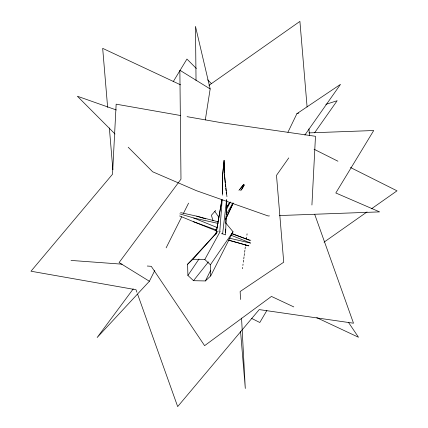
<?xml version="1.0" encoding="UTF-8"?>
<svg xmlns="http://www.w3.org/2000/svg" width="428" height="428" viewBox="0 0 428 428"><rect width="100%" height="100%" fill="white"/><g stroke="black" fill="none" stroke-linecap="round" stroke-linejoin="round"><path stroke-width="0.64" d="M222.426 195.136L222.48 176.459L224.079 160.27L224.609 176.561L226.942 196.682M222.367 193.686L222.442 177.031L224.079 160.281L224.454 172.596M225.551 234.929L226.797 200.641M225.379 232.404L225.524 229.087M225.781 223.116L226.064 216.482M226.209 213.165L226.551 205.199M226.637 203.209L226.722 201.219M311.921 205.012L315.479 136.297L221.196 122.681L187.057 116.667M219.773 231.623L222.175 199.785M224.962 234.71L222.63 233.827L226.637 199.336M242.446 268.72L242.617 267.404M242.879 265.424L243.056 264.108M243.318 262.134L243.58 260.16M243.757 258.844L244.019 256.87M244.19 255.553L244.452 253.579M244.629 252.263L244.891 250.289M245.067 248.973L245.33 246.999M245.501 245.683L245.677 244.361M246.464 238.439L246.64 237.123M246.903 235.149L247.074 233.832M205.312 119.915L210.164 88.944L195.478 26.37L196.035 80.496M216.135 233.597L221.87 199.726M215.83 234.389L221.881 200.304M225.668 219.216L233.137 203.065M225.647 219.254L232.971 203.803M287.916 132.252L296.904 113.677L340.495 84.359L304.854 135.039M216.29 233.255L187.608 264.269L187.903 275.434L193.504 280.693L205.381 280.945L210.704 270.25M133.247 288.889L97.14 337.537L149.388 281.255L154.77 270.523M166.139 247.86L181.697 216.852M183.494 213.272L188.577 203.134M205.381 280.945L210.715 275.916L233.019 231.773L225.824 223.025M226.15 210.116L230.36 201.984M187.608 264.269L192.942 259.245L204.814 259.491L220.131 231.569M244.121 185.297L241.51 189.77M226.155 214.808L232.912 202.904M244.399 184.693L240.713 190.776M266.874 310.498L259.801 322.503L251.445 318.314M173.163 81.764L186.945 59.053L196.356 68.501M226.241 207.853L229.724 202.353M226.498 207.644L229.761 202.594M187.903 275.434L198.993 259.026M215.263 234.956L216.37 233.314M210.715 275.916L210.421 264.75L233.019 231.773M288.756 157.921L276.493 175.362L283.727 262.204L240.135 291.522L240.557 299.493M314.548 132.862L337.157 100.714L325.836 104.362M243.42 184.826L239.862 189.46M243.767 184.27L238.936 190.385M193.504 280.693L208.409 261.888M215.685 210.464L211.389 215.263L213.107 220.891M192.942 259.245L218.2 231.024M208.955 85.365L299.91 21.4L307.095 106.984M324.039 242.162L367.064 211.903M371.424 208.837L397.018 190.834L350.473 167.498M296.904 113.677L298.792 113.067M308.963 132.894L373.714 130.524L335.814 192.98L379.593 211.887L279.457 215.546M269.442 215.91L268.105 215.958L196.452 190.695L152.678 171.789L128.207 147.237M221.426 233.742L222.63 233.827M231.96 233.774L249.519 240.172L250.813 240.263M71.011 260.427L122.076 264.178M147.275 266.029L151.255 266.323L204.605 345.664L271.448 296.427L293.811 306.919M180.493 115.507L116.154 104.17L112.527 174.217L30.982 271.224L136.024 289.735L136.917 292.249M180.648 212.641L196.693 216.167L218.253 221.838M179.814 213.877L193.681 217.991L218.13 223.411M229.274 238.139L250.423 243.093M228.317 240.113L248.887 245.865L228.381 240.092M196.693 216.167L205.552 218.895M116.363 109.985L77.388 96.241L115.036 134.018M179.6 215.942L193.504 221.704L216.659 230.077M232.056 233.613L249.519 240.172M230.96 235.197L250.455 243.002M193.504 221.704L216.081 230.783M193.681 217.991L216.964 227.471M180.557 84.83L102.677 48.353L107.637 107.396M316.779 317.694L358.487 337.253L348.413 322.273M314.077 149.244L337.943 161.212M210.164 88.944L179.867 70.246L180.985 179.161L119.091 262.557L149.388 281.255M204.814 259.491L210.421 264.75M207.65 79.833L211.416 83.61M214.792 211.411L218.826 217.21M314.767 214.514L353.501 323.21L259.218 309.594L177.674 406.6L137.591 294.132M215.782 229.643L216.359 231.521M225.219 182.975L224.486 173.891M225.363 184.27L225.647 186.865M225.791 188.165L226.08 190.76M226.225 192.06L226.439 194.007M308.936 128.876L309.492 135.51M109.359 127.961L112.869 169.761M240.557 331.459L245.303 388.474L241.553 318.084"/></g></svg>
